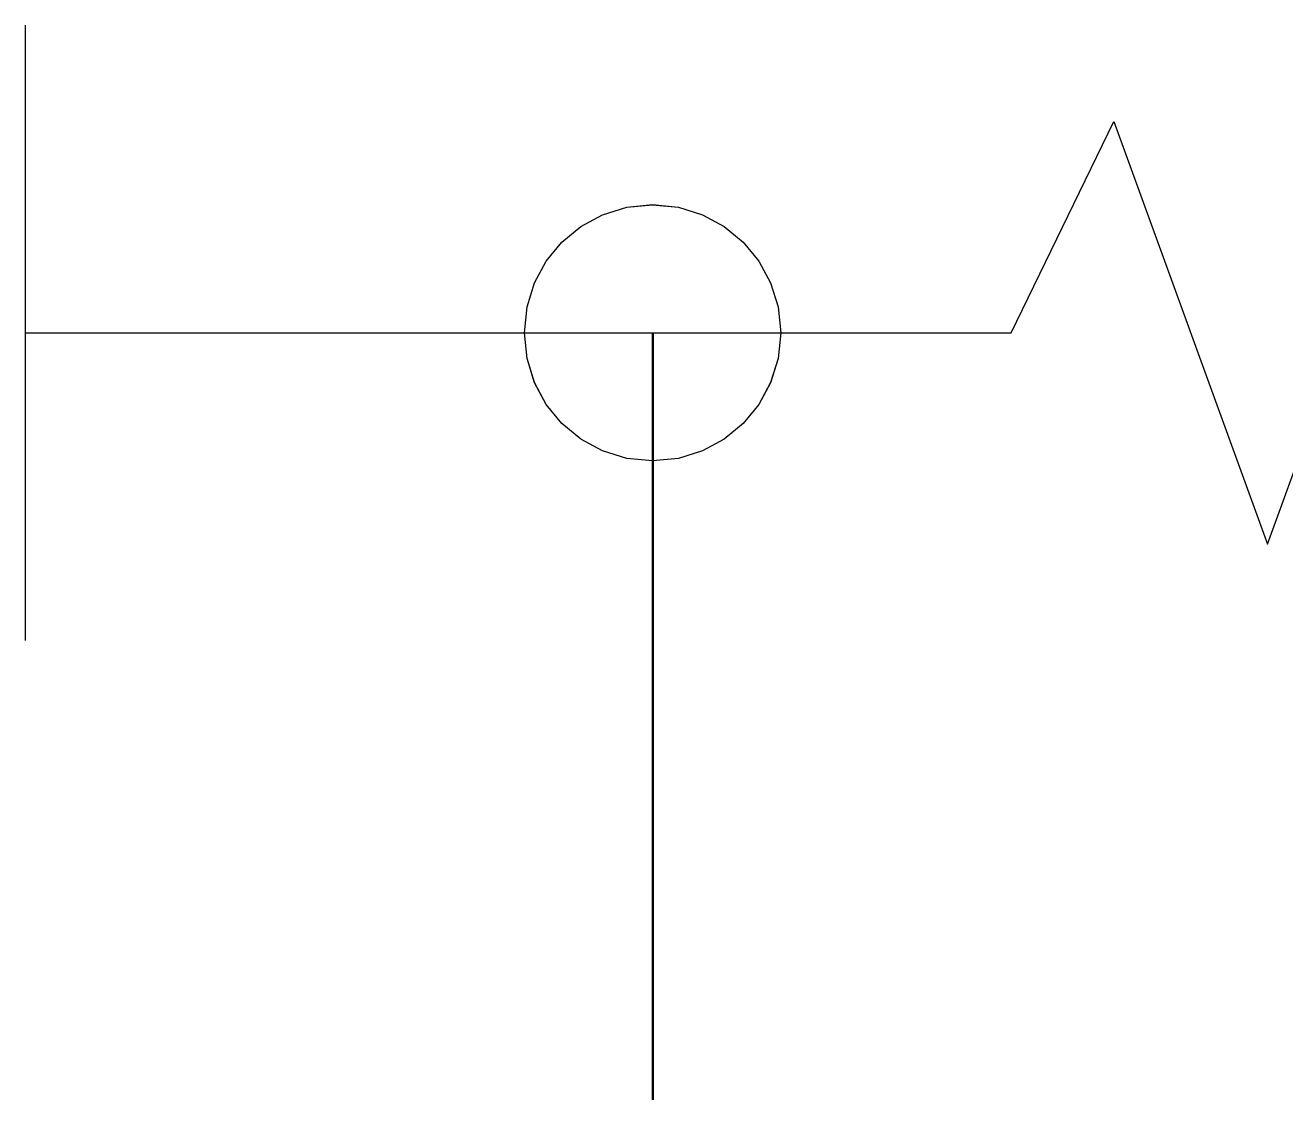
# Model space of a CAD drawing. Extents: x 1 to 47.7, y 0.2 to 35.
# Drawn here: x 28.2525 to 28.4985, y 10.189 to 10.3986 of the extents above; entities that cross this region are included whole.
import ezdxf

# ---------------------------------------------------------------- set-up
doc = ezdxf.new("R2010")
doc.units = 0
doc.header["$MEASUREMENT"] = 0
for name, color, linetype in [('7_2___8__INDEPENDENT_INPUT', 7, 'CONTINUOUS'), ('7_3___8__OPTOISO_INDEPENDE', 7, 'CONTINUOUS'), ('7_4___24__OPTOISO_INDEPEND', 7, 'CONTINUOUS'), ('7_5___8__INDEPENDENT_INPUT', 7, 'CONTINUOUS'), ('7_6____8__INDEPENDENT_INPU', 7, 'CONTINUOUS'), ('7_7____8__OPTOISO_INDEPEND', 7, 'CONTINUOUS'), ('7_8____8__OPTOISO_INDEPEND', 7, 'CONTINUOUS')]:
    doc.layers.add(name, color=color, linetype=linetype)

msp = doc.modelspace()

# ---------------------------------------------------------------- linework, layer by layer
at = {"layer": '7_2___8__INDEPENDENT_INPUT'}
for points in [[(28.25251, 10.39861), (28.25251, 10.27862)], [(28.25251, 10.33862), (28.37502, 10.33862), (28.37502, 10.18898)]]:
    msp.add_lwpolyline(points, dxfattribs=at)
at = {"layer": '7_3___8__OPTOISO_INDEPENDE'}
for points in [[(28.25251, 10.39861), (28.25251, 10.27862)], [(28.25251, 10.33862), (28.37502, 10.33862), (28.37502, 10.18898)]]:
    msp.add_lwpolyline(points, dxfattribs=at)
at = {"layer": '7_4___24__OPTOISO_INDEPEND'}
for points in [[(28.25251, 10.39863), (28.25251, 10.27863)], [(28.25251, 10.33863), (28.37502, 10.33863), (28.37502, 10.18898)]]:
    msp.add_lwpolyline(points, dxfattribs=at)
at = {"layer": '7_5___8__INDEPENDENT_INPUT'}
for points in [[(28.25251, 10.39864), (28.25251, 10.27863)], [(28.37492, 10.18897), (28.37492, 10.33864), (28.4449, 10.33864), (28.4649, 10.37988), (28.49492, 10.29738), (28.52494, 10.37988), (28.55495, 10.29738), (28.58497, 10.37988), (28.61498, 10.29738), (28.63499, 10.33864), (28.67492, 10.33864), (28.67492, 10.18897)], [(28.25251, 10.33864), (28.37492, 10.33864), (28.37492, 10.18897)]]:
    msp.add_lwpolyline(points, dxfattribs=at)
msp.add_lwpolyline([(28.39992, 10.33865), (28.39941, 10.33361), (28.39796, 10.32891), (28.39565, 10.32466), (28.39259, 10.32095), (28.38889, 10.3179), (28.38464, 10.31559), (28.37995, 10.31413), (28.3749, 10.31363), (28.36987, 10.31413), (28.36518, 10.31559), (28.36093, 10.3179), (28.35724, 10.32095), (28.35419, 10.32466), (28.35189, 10.32891), (28.35043, 10.33361), (28.34993, 10.33865), (28.35043, 10.34369), (28.35189, 10.34838), (28.35419, 10.35262), (28.35724, 10.35632), (28.36093, 10.35937), (28.36518, 10.36167), (28.36987, 10.36313), (28.3749, 10.36363), (28.37995, 10.36313), (28.38464, 10.36167), (28.38889, 10.35937), (28.39259, 10.35632), (28.39565, 10.35262), (28.39796, 10.34838), (28.39941, 10.34369)], close=True, dxfattribs=at)
at = {"layer": '7_6____8__INDEPENDENT_INPU'}
for points in [[(28.25251, 10.39861), (28.25251, 10.27862)], [(28.25251, 10.33862), (28.37502, 10.33862), (28.37502, 10.18898)]]:
    msp.add_lwpolyline(points, dxfattribs=at)
at = {"layer": '7_7____8__OPTOISO_INDEPEND'}
for points in [[(28.25251, 10.39861), (28.25251, 10.27862)], [(28.25251, 10.33862), (28.37502, 10.33862), (28.37502, 10.18898)]]:
    msp.add_lwpolyline(points, dxfattribs=at)
at = {"layer": '7_8____8__OPTOISO_INDEPEND'}
for points in [[(28.25251, 10.39862), (28.25251, 10.27861)], [(28.37502, 10.18898), (28.37502, 10.33862), (28.4449, 10.33862), (28.4649, 10.37986), (28.49492, 10.29736), (28.52494, 10.37986), (28.55495, 10.29736), (28.58497, 10.37986), (28.61498, 10.29736), (28.63499, 10.33862), (28.67503, 10.33862), (28.67503, 10.18898)], [(28.25582, 10.33862), (28.37502, 10.33862), (28.37502, 10.18898)]]:
    msp.add_lwpolyline(points, dxfattribs=at)
msp.add_lwpolyline([(28.39992, 10.33863), (28.39941, 10.33359), (28.39796, 10.32889), (28.39565, 10.32464), (28.39259, 10.32093), (28.38889, 10.31788), (28.38464, 10.31557), (28.37995, 10.31411), (28.3749, 10.31361), (28.36987, 10.31411), (28.36518, 10.31557), (28.36093, 10.31788), (28.35724, 10.32093), (28.35419, 10.32464), (28.35189, 10.32889), (28.35043, 10.33359), (28.34993, 10.33863), (28.35043, 10.34367), (28.35189, 10.34836), (28.35419, 10.3526), (28.35724, 10.3563), (28.36093, 10.35935), (28.36518, 10.36165), (28.36987, 10.36311), (28.3749, 10.36361), (28.37995, 10.36311), (28.38464, 10.36165), (28.38889, 10.35935), (28.39259, 10.3563), (28.39565, 10.3526), (28.39796, 10.34836), (28.39941, 10.34367)], close=True, dxfattribs=at)

doc.saveas('drawing.dxf')
